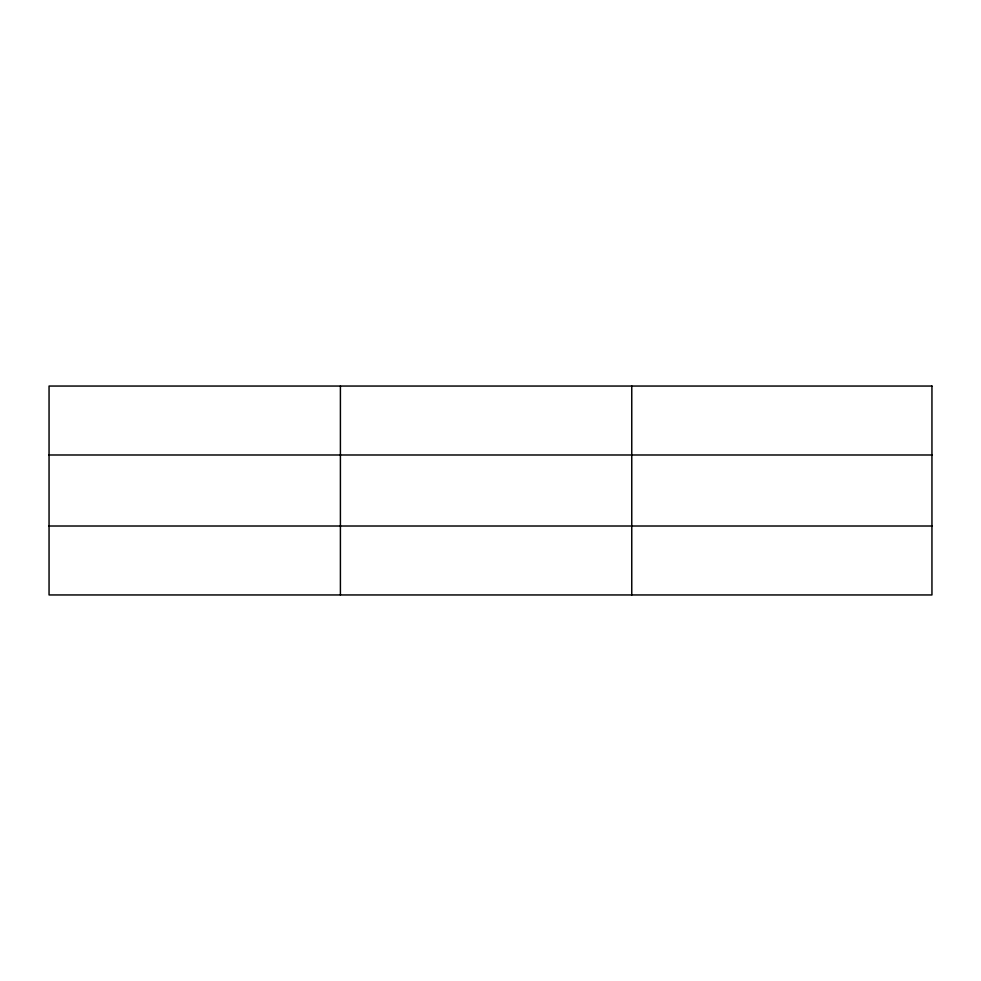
<?xml version="1.0" encoding="UTF-8"?>
<svg xmlns="http://www.w3.org/2000/svg" width="981" height="981" viewBox="0 0 981 981"><rect width="100%" height="100%" fill="white"/><g stroke="black" fill="none" stroke-linecap="round" stroke-linejoin="round"><path stroke-width="1.47" d="M340.407 386.048L340.407 594.952M631.764 386.048L631.764 594.952M49.05 454.988L931.95 454.988M49.05 526.012L931.95 526.012M931.95 386.048L49.05 386.048L49.05 594.952L931.95 594.952L931.95 386.048"/></g></svg>
